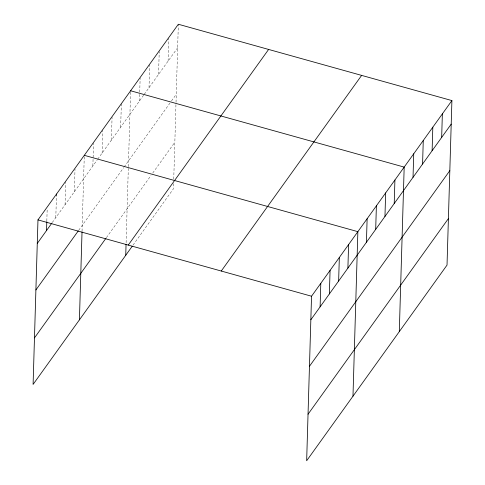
<?xml version="1.0" encoding="UTF-8"?>
<svg xmlns="http://www.w3.org/2000/svg" width="485" height="485" viewBox="0 0 485 485"><rect width="100%" height="100%" fill="white"/><g stroke="black" fill="none" stroke-linecap="round" stroke-linejoin="round"><path stroke-width="0.36" stroke-dasharray="2.42 1.82" d="M46.827 220.954L47.172 209.187M55.805 217.601L56.46 195.54M65.069 204.688L65.748 181.893M74.332 191.781L75.011 168.98M82.044 231.206L84.275 156.067M92.865 165.955L93.538 143.154M102.129 153.042L102.802 130.241M111.392 140.129L112.065 117.328M120.656 127.215L121.353 103.681M126.106 242.736L128.343 167.367M128.367 166.64L130.598 91.501M139.462 101.001L139.704 92.908M139.728 92.174L140.141 78.2M149.01 87.694L149.683 64.899M158.553 74.393L159.232 51.592M168.101 61.086L168.774 38.291M173.612 183.603L173.46 188.774L132.678 245.616M173.745 179.171L176 103.026M176.025 102.299L178.341 24.25M52.277 222.524L97.273 159.801M97.715 159.189L143.802 94.951M144.239 94.351L177.643 47.785M78.691 230.314L123.687 167.592M124.124 166.979L171.053 101.565M171.49 100.965L176.261 94.314M106.379 237.668L150.974 175.509M152.714 173.09L174.836 142.25"/><path stroke-width="0.73" d="M451.905 100.583L311.54 296.226L306.659 460.75L447.024 265.107L451.905 100.583L178.341 24.25L37.975 219.893L33.095 384.417L132.241 246.222M46.542 230.514L46.802 221.687M56.46 195.54L56.502 194.067M79.413 319.858L82.026 231.927M125.736 255.292L126.064 244.216M320.106 306.847L320.803 283.313M329.37 293.934L330.073 270.4M338.633 281.021L339.336 257.486M347.897 268.108L348.6 244.573M352.977 396.19L357.863 231.66L84.299 155.333M366.43 242.288L367.127 218.753M375.693 229.375L376.39 205.84M384.957 216.462L385.654 192.927M394.22 203.548L394.917 180.014M399.3 331.625L404.181 167.101L130.617 90.768M413.026 177.334L413.729 153.8M422.574 164.027L423.272 140.492M432.117 150.726L432.814 127.191M441.665 137.419L442.362 113.884M37.278 243.428L51.834 223.136M35.896 289.957L78.249 230.927M34.477 337.893L105.942 238.28M128.252 245.083L268.617 49.44M221.263 271.036L361.628 75.393M310.843 319.761L451.208 124.118M309.46 366.284L449.825 170.641M308.042 414.22L448.407 218.577M37.975 219.893L311.54 296.226"/></g></svg>
